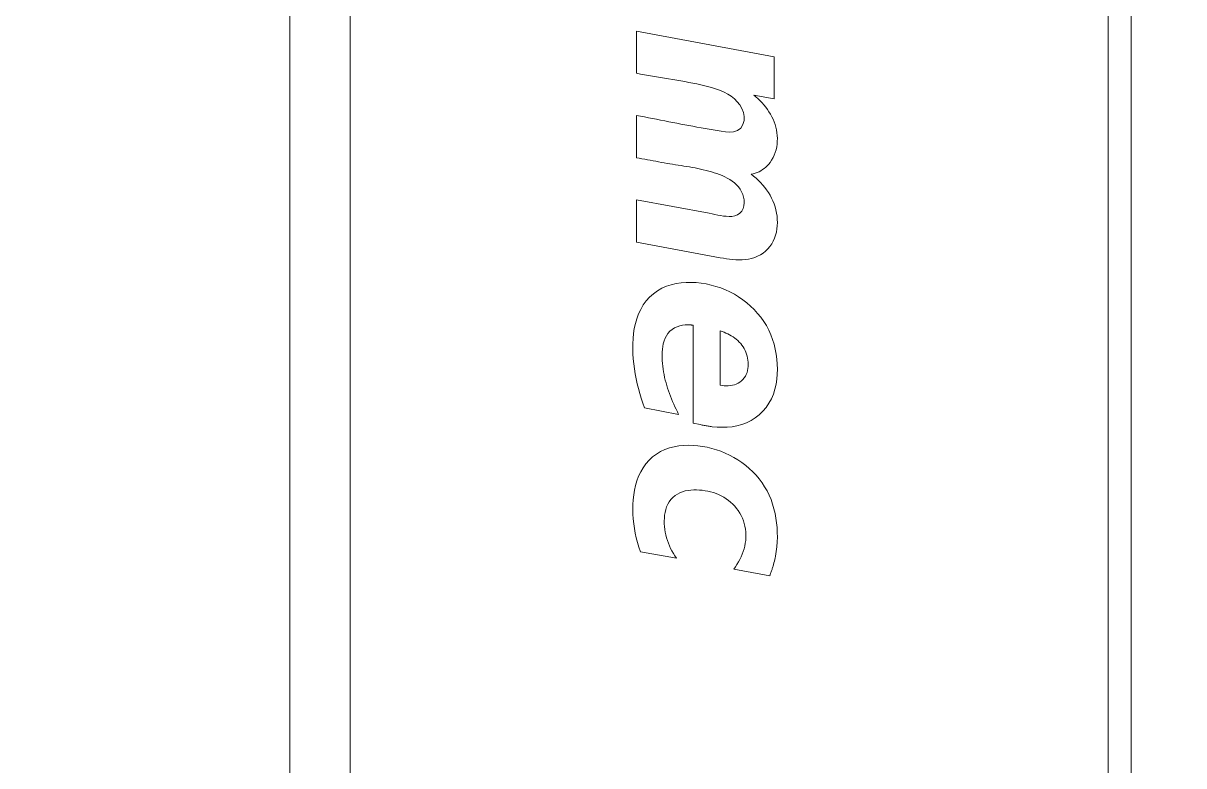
# Model space of a CAD drawing. Header units: millimetres. Extents: x 37984 to 70752, y 14140 to 37584.
# Drawn here: x 45409.53 to 45416.51, y 31075.79 to 31080.26 of the extents above; entities that cross this region are included whole.
import ezdxf

# ---------------------------------------------------------------- set-up
doc = ezdxf.new("R2010")
doc.units = ezdxf.units.MM
doc.set_wipeout_variables(frame=1)
doc.layers.add('000-PI-Oprema', color=30, linetype='Continuous', lineweight=5)

# ---------------------------------------------------------------- blocks, each defined once
blk = doc.blocks.new('TE-18-2 - 48290501')
blk.add_wipeout([(46994.7514, 28609.6596), (47001.6641, 28609.6596), (47001.6641, 28635.0266), (47015.6641, 28635.0266), (47015.6641, 28609.6596), (47022.5767, 28609.6596), (47022.5767, 28595.4553), (47015.6641, 28595.4553), (47015.6641, 28592.1627), (47001.6641, 28592.1627), (47001.6641, 28595.4553), (46994.7514, 28595.4553)]).dxf.layer = '000-PI-Oprema'
at = {"layer": '000-PI-Oprema'}
for p, q in [((46996.6006, 28595.4553), (46996.6006, 28609.6596)), ((46996.7385, 28595.4553), (46996.7385, 28609.6596)), ((47001.3004, 28595.4553), (47001.3004, 28609.6596)), ((47001.6641, 28609.6596), (47001.6641, 28595.4553)), ((46998.7687, 28607.5996), (46998.767, 28607.5948)), ((46998.7704, 28607.6044), (46998.7687, 28607.5996)), ((46998.7722, 28607.6092), (46998.7704, 28607.6044)), ((46998.774, 28607.614), (46998.7722, 28607.6092)), ((46998.7759, 28607.6188), (46998.774, 28607.614)), ((46998.7759, 28607.6189), (46998.7759, 28607.6188)), ((46998.7759, 28607.6189), (46998.9917, 28607.5787)), ((46998.7759, 28607.6189), (46998.7759, 28607.6189)), ((46998.7759, 28607.6189), (46998.7759, 28607.6189)), ((46998.7759, 28607.6189), (46998.7759, 28607.6189)), ((46998.7759, 28607.6189), (46998.7759, 28607.6189)), ((46998.7759, 28607.6189), (46998.7759, 28607.6189)), ((46998.7759, 28607.6189), (46998.7759, 28607.6189)), ((46998.7759, 28607.6189), (46998.7759, 28607.6189)), ((46998.7759, 28607.6188), (46998.7759, 28607.6188)), ((46998.7759, 28607.6188), (46998.7759, 28607.6188)), ((46998.7759, 28607.6188), (46998.7759, 28607.6188)), ((46998.7759, 28607.6188), (46998.7759, 28607.6188)), ((46998.7759, 28607.6188), (46998.7759, 28607.6188)), ((46998.7759, 28607.6188), (46998.7759, 28607.6188)), ((46998.7759, 28607.6188), (46998.7759, 28607.6188)), ((46998.7759, 28607.6188), (46998.7759, 28607.6188)), ((46998.7759, 28607.6188), (46998.7759, 28607.6188)), ((46998.7759, 28607.6188), (46998.7759, 28607.6188)), ((46998.7759, 28607.6188), (46998.7759, 28607.6188)), ((46998.7481, 28607.5314), (46998.7458, 28607.5215)), ((46998.7506, 28607.5411), (46998.7481, 28607.5314)), ((46998.7532, 28607.5509), (46998.7506, 28607.5411)), ((46998.7559, 28607.5606), (46998.7532, 28607.5509)), ((46998.7574, 28607.5655), (46998.7559, 28607.5606)), ((46998.7559, 28607.5606), (46998.7559, 28607.5606)), ((46998.7559, 28607.5606), (46998.7559, 28607.5606)), ((46998.7559, 28607.5606), (46998.7559, 28607.5606)), ((46998.7559, 28607.5606), (46998.7559, 28607.5606)), ((46998.7559, 28607.5606), (46998.7559, 28607.5606)), ((46998.7559, 28607.5606), (46998.7559, 28607.5606)), ((46998.7589, 28607.5704), (46998.7574, 28607.5655)), ((46998.7604, 28607.5753), (46998.7589, 28607.5704)), ((46998.762, 28607.5802), (46998.7604, 28607.5753)), ((46998.7636, 28607.5851), (46998.762, 28607.5802)), ((46998.7653, 28607.5899), (46998.7636, 28607.5851)), ((46998.767, 28607.5948), (46998.7653, 28607.5899)), ((46998.7653, 28607.5899), (46998.7653, 28607.5899)), ((46998.7653, 28607.5899), (46998.7653, 28607.5899)), ((46998.7653, 28607.5899), (46998.7653, 28607.5899)), ((46998.7653, 28607.5899), (46998.7653, 28607.5899)), ((46998.7653, 28607.5899), (46998.7653, 28607.5899)), ((46998.7653, 28607.5899), (46998.7653, 28607.5899)), ((46998.9642, 28607.5352), (46998.956, 28607.52)), ((46998.9729, 28607.55), (46998.9642, 28607.5352)), ((46998.9821, 28607.5645), (46998.9729, 28607.55)), ((46998.9917, 28607.5787), (46998.9821, 28607.5645)), ((46998.9917, 28607.5787), (46998.9917, 28607.5787)), ((46998.9917, 28607.5787), (46998.9917, 28607.5787)), ((46998.9917, 28607.5787), (46998.9917, 28607.5787)), ((46998.9917, 28607.5787), (46998.9917, 28607.5787)), ((46998.9917, 28607.5787), (46998.9917, 28607.5787)), ((46998.9917, 28607.5787), (46998.9917, 28607.5787)), ((46998.9917, 28607.5787), (46998.9917, 28607.5787)), ((46998.7367, 28607.4727), (46998.7331, 28607.4441)), ((46998.7416, 28607.5011), (46998.7367, 28607.4727)), ((46998.7417, 28607.5017), (46998.7416, 28607.5015)), ((46998.7416, 28607.5015), (46998.7416, 28607.5014)), ((46998.7416, 28607.5014), (46998.7416, 28607.5013)), ((46998.7416, 28607.5013), (46998.7416, 28607.5012)), ((46998.7416, 28607.5012), (46998.7416, 28607.5011)), ((46998.7416, 28607.5011), (46998.7416, 28607.5011)), ((46998.7416, 28607.5011), (46998.7416, 28607.5011)), ((46998.7416, 28607.5011), (46998.7416, 28607.5011)), ((46998.7416, 28607.5011), (46998.7416, 28607.5011)), ((46998.7416, 28607.5011), (46998.7416, 28607.5011)), ((46998.7416, 28607.5011), (46998.7416, 28607.5011)), ((46998.7416, 28607.5011), (46998.7416, 28607.5011)), ((46998.7437, 28607.5117), (46998.7417, 28607.5018)), ((46998.7417, 28607.5018), (46998.7417, 28607.5018)), ((46998.7417, 28607.5018), (46998.7417, 28607.5018)), ((46998.7417, 28607.5018), (46998.7417, 28607.5018)), ((46998.7417, 28607.5018), (46998.7417, 28607.5018)), ((46998.7417, 28607.5018), (46998.7417, 28607.5018)), ((46998.7417, 28607.5018), (46998.7417, 28607.5018)), ((46998.7417, 28607.5018), (46998.7417, 28607.5017)), ((46998.7458, 28607.5215), (46998.7437, 28607.5117)), ((46998.9357, 28607.4729), (46998.9305, 28607.4566)), ((46998.9417, 28607.4889), (46998.9357, 28607.4729)), ((46998.9485, 28607.5046), (46998.9417, 28607.4889)), ((46998.956, 28607.52), (46998.9485, 28607.5046)), ((46999.3468, 28607.4989), (46999.3372, 28607.5131)), ((46999.5539, 28607.4742), (46999.3372, 28607.5131)), ((46999.3372, 28607.5131), (46999.3372, 28607.5131)), ((46999.3372, 28607.5131), (46999.3372, 28607.5131)), ((46999.3372, 28607.5131), (46999.3372, 28607.5131)), ((46999.3372, 28607.5131), (46999.3372, 28607.5131)), ((46999.3372, 28607.5131), (46999.3372, 28607.5131)), ((46999.3372, 28607.5131), (46999.3372, 28607.5131)), ((46999.3372, 28607.5131), (46999.3372, 28607.5131)), ((46999.3559, 28607.4843), (46999.3468, 28607.4989)), ((46999.3643, 28607.4693), (46999.3559, 28607.4843)), ((46999.3721, 28607.454), (46999.3643, 28607.4693)), ((46999.5634, 28607.4467), (46999.5539, 28607.4742)), ((46999.5539, 28607.4742), (46999.5539, 28607.4742)), ((46999.5539, 28607.4742), (46999.5539, 28607.4742)), ((46999.5539, 28607.4742), (46999.5539, 28607.4742)), ((46999.5539, 28607.4742), (46999.5539, 28607.4742)), ((46999.5539, 28607.4742), (46999.5539, 28607.4742)), ((46999.5539, 28607.4742), (46999.5539, 28607.4742)), ((46999.5539, 28607.4742), (46999.5539, 28607.4742)), ((46998.7308, 28607.4152), (46998.7298, 28607.3863)), ((46998.7331, 28607.4441), (46998.7308, 28607.4152)), ((46998.9193, 28607.389), (46998.9191, 28607.372)), ((46998.9206, 28607.4061), (46998.9193, 28607.389)), ((46998.9229, 28607.4231), (46998.9206, 28607.4061)), ((46998.9263, 28607.4399), (46998.9229, 28607.4231)), ((46998.9305, 28607.4566), (46998.9263, 28607.4399)), ((46999.3792, 28607.4384), (46999.3721, 28607.454)), ((46999.3856, 28607.4225), (46999.3792, 28607.4384)), ((46999.3913, 28607.4063), (46999.3856, 28607.4225)), ((46999.3963, 28607.3899), (46999.3913, 28607.4063)), ((46999.4006, 28607.3733), (46999.3963, 28607.3899)), ((46999.5719, 28607.4188), (46999.5634, 28607.4467)), ((46999.5792, 28607.3909), (46999.5719, 28607.4188)), ((46999.5854, 28607.3626), (46999.5792, 28607.3909)), ((46998.7298, 28607.3863), (46998.7301, 28607.3574)), ((46998.7301, 28607.3574), (46998.7316, 28607.3285)), ((46998.7316, 28607.3285), (46998.7343, 28607.2999)), ((46998.9191, 28607.372), (46998.92, 28607.3549)), ((46998.92, 28607.3549), (46998.922, 28607.3377)), ((46998.922, 28607.3377), (46998.925, 28607.3208)), ((46998.925, 28607.3208), (46998.929, 28607.304)), ((46999.4041, 28607.3565), (46999.4006, 28607.3733)), ((46999.4069, 28607.3396), (46999.4041, 28607.3565)), ((46999.4089, 28607.3225), (46999.4069, 28607.3396)), ((46999.4101, 28607.3054), (46999.4089, 28607.3225)), ((46999.5906, 28607.3341), (46999.5854, 28607.3626)), ((46999.5945, 28607.3054), (46999.5906, 28607.3341)), ((46998.7343, 28607.2999), (46998.7383, 28607.2714)), ((46998.7383, 28607.2714), (46998.7435, 28607.243)), ((46998.929, 28607.304), (46998.9341, 28607.2876)), ((46998.9341, 28607.2876), (46998.9403, 28607.2717)), ((46998.9403, 28607.2717), (46998.9476, 28607.2562)), ((46998.9476, 28607.2562), (46998.9559, 28607.2412)), ((46999.4058, 28607.237), (46999.4085, 28607.2539)), ((46999.4085, 28607.2539), (46999.41, 28607.271)), ((46999.41, 28607.271), (46999.4105, 28607.2882)), ((46999.4105, 28607.2882), (46999.4101, 28607.3054)), ((46999.5974, 28607.2766), (46999.5945, 28607.3054)), ((46999.5991, 28607.2476), (46999.5974, 28607.2766)), ((46998.7435, 28607.243), (46998.7502, 28607.2149)), ((46998.7502, 28607.2149), (46998.7583, 28607.1872)), ((46998.7583, 28607.1872), (46998.7679, 28607.16)), ((46998.9559, 28607.2412), (46998.9653, 28607.2267)), ((46998.9653, 28607.2267), (46998.9755, 28607.213)), ((46998.9755, 28607.213), (46998.9866, 28607.1999)), ((46998.9866, 28607.1999), (46998.9985, 28607.1876)), ((46998.9985, 28607.1876), (46999.0111, 28607.176)), ((46999.3808, 28607.1733), (46999.3894, 28607.1882)), ((46999.3894, 28607.1882), (46999.3964, 28607.2039)), ((46999.3964, 28607.2039), (46999.4018, 28607.2202)), ((46999.4018, 28607.2202), (46999.4058, 28607.237)), ((46999.5974, 28607.161), (46999.5991, 28607.1898)), ((46999.5997, 28607.2187), (46999.5991, 28607.2476)), ((46999.5991, 28607.1898), (46999.5997, 28607.2187)), ((46998.7679, 28607.16), (46998.7791, 28607.1335)), ((46998.7791, 28607.1335), (46998.7919, 28607.1079)), ((46999.0111, 28607.176), (46999.0244, 28607.1652)), ((46999.0244, 28607.1652), (46999.0384, 28607.1552)), ((46999.0384, 28607.1552), (46999.0528, 28607.1461)), ((46999.0528, 28607.1461), (46999.0678, 28607.1379)), ((46999.0678, 28607.1379), (46999.0832, 28607.1305)), ((46999.0832, 28607.1305), (46999.0991, 28607.124)), ((46999.0991, 28607.124), (46999.1152, 28607.1184)), ((46999.1152, 28607.1184), (46999.1316, 28607.1136)), ((46999.1316, 28607.1136), (46999.1482, 28607.1098)), ((46999.1482, 28607.1098), (46999.165, 28607.1067)), ((46999.284, 28607.108), (46999.3005, 28607.1126)), ((46999.3005, 28607.1126), (46999.3164, 28607.1188)), ((46999.3164, 28607.1188), (46999.3316, 28607.1266)), ((46999.3316, 28607.1266), (46999.3458, 28607.136)), ((46999.3458, 28607.136), (46999.3589, 28607.147)), ((46999.3589, 28607.147), (46999.3706, 28607.1595)), ((46999.3706, 28607.1595), (46999.3808, 28607.1733)), ((46999.5895, 28607.1034), (46999.5942, 28607.1321)), ((46999.5942, 28607.1321), (46999.5974, 28607.161)), ((46998.7919, 28607.1079), (46998.8063, 28607.083)), ((46998.8063, 28607.083), (46998.8222, 28607.059)), ((46998.8222, 28607.059), (46998.8395, 28607.0359)), ((46999.165, 28607.1067), (46999.1819, 28607.1044)), ((46999.1819, 28607.1044), (46999.199, 28607.1028)), ((46999.199, 28607.1028), (46999.2161, 28607.1021)), ((46999.2161, 28607.1021), (46999.2331, 28607.1021)), ((46999.2331, 28607.1021), (46999.2502, 28607.1029)), ((46999.2502, 28607.1029), (46999.2672, 28607.1048)), ((46999.2672, 28607.1048), (46999.284, 28607.108)), ((46999.5648, 28607.0202), (46999.5749, 28607.0473)), ((46999.5749, 28607.0473), (46999.5831, 28607.0751)), ((46999.5831, 28607.0751), (46999.5895, 28607.1034)), ((46998.8395, 28607.0359), (46998.8581, 28607.0138)), ((46998.8581, 28607.0138), (46998.8778, 28606.9929)), ((46998.8778, 28606.9929), (46998.8986, 28606.9732)), ((46998.8986, 28606.9732), (46998.9205, 28606.9546)), ((46999.5379, 28606.9686), (46999.5525, 28606.9938)), ((46999.5525, 28606.9938), (46999.5648, 28607.0202)), ((46998.9205, 28606.9546), (46998.9434, 28606.9372)), ((46998.9434, 28606.9372), (46998.9673, 28606.9209)), ((46998.9673, 28606.9209), (46998.9919, 28606.906)), ((46998.9919, 28606.906), (46999.0172, 28606.8924)), ((46999.4578, 28606.8861), (46999.4808, 28606.9035)), ((46999.4808, 28606.9035), (46999.5021, 28606.9232)), ((46999.5021, 28606.9232), (46999.5211, 28606.945)), ((46999.5211, 28606.945), (46999.5379, 28606.9686)), ((46999.0172, 28606.8924), (46999.0431, 28606.8802)), ((46999.0431, 28606.8802), (46999.0696, 28606.8693)), ((46999.0696, 28606.8693), (46999.0967, 28606.8598)), ((46999.0967, 28606.8598), (46999.1243, 28606.8517)), ((46999.1243, 28606.8517), (46999.1522, 28606.8451)), ((46999.1522, 28606.8451), (46999.1804, 28606.8399)), ((46999.1804, 28606.8399), (46999.2088, 28606.8362)), ((46999.2088, 28606.8362), (46999.2374, 28606.8341)), ((46999.2374, 28606.8341), (46999.2661, 28606.8334)), ((46999.2661, 28606.8334), (46999.2949, 28606.8345)), ((46999.2949, 28606.8345), (46999.3235, 28606.8374)), ((46999.3235, 28606.8374), (46999.3518, 28606.8423)), ((46999.3518, 28606.8423), (46999.3797, 28606.8494)), ((46999.3797, 28606.8494), (46999.4069, 28606.8591)), ((46999.4069, 28606.8591), (46999.4331, 28606.8713)), ((46999.4331, 28606.8713), (46999.4578, 28606.8861)), ((46998.9154, 28606.6979), (46998.8882, 28606.6846)), ((46998.9438, 28606.7085), (46998.9154, 28606.6979)), ((46998.973, 28606.7163), (46998.9438, 28606.7085)), ((46999.0026, 28606.7215), (46998.973, 28606.7163)), ((46999.0326, 28606.7242), (46999.0026, 28606.7215)), ((46999.0628, 28606.7249), (46999.0326, 28606.7242)), ((46999.093, 28606.7238), (46999.0628, 28606.7249)), ((46999.123, 28606.7215), (46999.093, 28606.7238)), ((46999.1231, 28606.7215), (46999.123, 28606.7215)), ((46999.123, 28606.7215), (46999.123, 28606.7215)), ((46999.123, 28606.7215), (46999.123, 28606.7215)), ((46999.123, 28606.7215), (46999.123, 28606.7215)), ((46999.123, 28606.7215), (46999.123, 28606.7215)), ((46999.123, 28606.7215), (46999.123, 28606.7215)), ((46999.123, 28606.7215), (46999.123, 28606.7215)), ((46999.123, 28606.7215), (46999.123, 28606.7215)), ((46999.123, 28606.7215), (46999.123, 28606.7215)), ((46999.123, 28606.7215), (46999.123, 28606.7215)), ((46999.123, 28606.7215), (46999.123, 28606.7215)), ((46999.1291, 28606.7207), (46999.1231, 28606.7215)), ((46999.1231, 28606.7215), (46999.1231, 28606.7215)), ((46999.1231, 28606.7215), (46999.1231, 28606.7215)), ((46999.1231, 28606.7215), (46999.1231, 28606.7215)), ((46999.1231, 28606.7215), (46999.1231, 28606.7215)), ((46999.1231, 28606.7215), (46999.1231, 28606.7215)), ((46999.1231, 28606.7215), (46999.1231, 28606.7215)), ((46999.1231, 28606.7215), (46999.1231, 28606.7215)), ((46999.1231, 28606.7215), (46999.1231, 28606.7215)), ((46999.135, 28606.7199), (46999.1291, 28606.7207)), ((46999.141, 28606.719), (46999.135, 28606.7199)), ((46999.147, 28606.7181), (46999.141, 28606.719)), ((46999.1529, 28606.7171), (46999.147, 28606.7181)), ((46999.1589, 28606.7161), (46999.1529, 28606.7171)), ((46999.1649, 28606.715), (46999.1589, 28606.7161)), ((46999.1589, 28606.7161), (46999.1589, 28606.7161)), ((46999.1589, 28606.7161), (46999.1589, 28606.7161)), ((46999.1589, 28606.7161), (46999.1589, 28606.7161)), ((46999.1589, 28606.7161), (46999.1589, 28606.7161)), ((46999.1589, 28606.7161), (46999.1589, 28606.7161)), ((46999.1589, 28606.7161), (46999.1589, 28606.7161)), ((46999.1709, 28606.7139), (46999.1649, 28606.715)), ((46999.1769, 28606.7128), (46999.1709, 28606.7139)), ((46999.1829, 28606.7116), (46999.1769, 28606.7128)), ((46999.1888, 28606.7104), (46999.1829, 28606.7116)), ((46999.1948, 28606.7091), (46999.1888, 28606.7104)), ((46999.1948, 28606.7091), (46999.1948, 28606.7091)), ((46999.1948, 28606.7091), (46999.1948, 28606.7091)), ((46999.1948, 28606.7091), (46999.1948, 28606.7091)), ((46999.1948, 28606.7091), (46999.1948, 28606.7091)), ((46999.1948, 28606.7091), (46999.1948, 28606.7091)), ((46999.1948, 28606.7091), (46999.1948, 28606.7091)), ((46999.1949, 28606.7091), (46999.1948, 28606.7091)), ((46999.1949, 28606.709), (46999.1949, 28606.7091)), ((46999.1949, 28606.7091), (46999.1949, 28606.7091)), ((46999.195, 28606.709), (46999.1949, 28606.709)), ((46999.1951, 28606.709), (46999.195, 28606.709)), ((46999.195, 28606.709), (46999.195, 28606.709)), ((46999.2372, 28606.7006), (46999.1951, 28606.709)), ((46999.1951, 28606.709), (46999.1951, 28606.709)), ((46999.1951, 28606.709), (46999.1951, 28606.709)), ((46999.1951, 28606.709), (46999.1951, 28606.709)), ((46999.1951, 28606.709), (46999.1951, 28606.709)), ((46999.1951, 28606.709), (46999.1951, 28606.709)), ((46999.1951, 28606.709), (46999.1951, 28606.709)), ((46999.1951, 28606.709), (46999.1951, 28606.709)), ((46999.2372, 28606.11), (46999.2372, 28606.7006)), ((46999.2372, 28606.7006), (46999.2372, 28606.7006)), ((46999.2372, 28606.7006), (46999.2372, 28606.7006)), ((46999.2372, 28606.7006), (46999.2372, 28606.7006)), ((46999.2372, 28606.7006), (46999.2372, 28606.7006)), ((46999.2372, 28606.7006), (46999.2372, 28606.7006)), ((46999.2372, 28606.7006), (46999.2372, 28606.7006)), ((46999.2372, 28606.7006), (46999.2372, 28606.7006)), ((46998.817, 28606.6286), (46998.7976, 28606.6054)), ((46998.8388, 28606.6498), (46998.817, 28606.6286)), ((46998.8627, 28606.6686), (46998.8388, 28606.6498)), ((46998.8882, 28606.6846), (46998.8627, 28606.6686)), ((46999.3315, 28606.6319), (46999.3239, 28606.6471)), ((46999.3239, 28606.6471), (46999.5295, 28606.6084)), ((46999.3239, 28606.6471), (46999.3239, 28606.6471)), ((46999.3239, 28606.6471), (46999.3239, 28606.6471)), ((46999.3239, 28606.6471), (46999.3239, 28606.6471)), ((46999.3239, 28606.6471), (46999.3239, 28606.6471)), ((46999.3239, 28606.6471), (46999.3239, 28606.6471)), ((46999.3239, 28606.6471), (46999.3239, 28606.6471)), ((46999.3239, 28606.6471), (46999.3239, 28606.6471)), ((46999.339, 28606.6166), (46999.3315, 28606.6319)), ((46998.766, 28606.5533), (46998.7541, 28606.5253)), ((46998.7806, 28606.5801), (46998.766, 28606.5533)), ((46998.7976, 28606.6054), (46998.7806, 28606.5801)), ((46999.3462, 28606.6012), (46999.339, 28606.6166)), ((46999.3533, 28606.5857), (46999.3462, 28606.6012)), ((46999.3601, 28606.57), (46999.3533, 28606.5857)), ((46999.3666, 28606.5543), (46999.3601, 28606.57)), ((46999.3729, 28606.5385), (46999.3666, 28606.5543)), ((46999.5394, 28606.5795), (46999.5295, 28606.6084)), ((46999.5295, 28606.6084), (46999.5295, 28606.6084)), ((46999.5295, 28606.6084), (46999.5295, 28606.6084)), ((46999.5295, 28606.6084), (46999.5295, 28606.6084)), ((46999.5295, 28606.6084), (46999.5295, 28606.6084)), ((46999.5295, 28606.6084), (46999.5295, 28606.6084)), ((46999.5295, 28606.6084), (46999.5295, 28606.6084)), ((46999.5295, 28606.6084), (46999.5295, 28606.6084)), ((46999.5489, 28606.5507), (46999.5394, 28606.5795)), ((46999.5577, 28606.5217), (46999.5489, 28606.5507)), ((46998.7448, 28606.4962), (46998.738, 28606.4664)), ((46998.7541, 28606.5253), (46998.7448, 28606.4962)), ((46999.3789, 28606.5226), (46999.3729, 28606.5385)), ((46999.3847, 28606.5065), (46999.3789, 28606.5226)), ((46999.3901, 28606.4904), (46999.3847, 28606.5065)), ((46999.3951, 28606.4742), (46999.3901, 28606.4904)), ((46999.5658, 28606.4924), (46999.5577, 28606.5217)), ((46999.5731, 28606.4629), (46999.5658, 28606.4924)), ((46998.7334, 28606.4361), (46998.7308, 28606.4059)), ((46998.738, 28606.4664), (46998.7334, 28606.4361)), ((46998.9167, 28606.4065), (46998.9223, 28606.4175)), ((46998.9223, 28606.4175), (46998.9291, 28606.4278)), ((46998.9291, 28606.4278), (46998.9369, 28606.4373)), ((46998.9369, 28606.4373), (46998.9457, 28606.4459)), ((46998.9457, 28606.4459), (46998.9555, 28606.4534)), ((46998.9555, 28606.4534), (46998.966, 28606.4598)), ((46998.966, 28606.4598), (46998.9771, 28606.465)), ((46998.9771, 28606.465), (46998.9888, 28606.469)), ((46998.9888, 28606.469), (46999.0007, 28606.472)), ((46999.0007, 28606.472), (46999.0128, 28606.474)), ((46999.0128, 28606.474), (46999.025, 28606.4751)), ((46999.025, 28606.4751), (46999.0372, 28606.4753)), ((46999.0372, 28606.4753), (46999.0495, 28606.4747)), ((46999.0495, 28606.4747), (46999.0616, 28606.4733)), ((46999.0616, 28606.4733), (46999.0738, 28606.4709)), ((46999.0738, 28606.4709), (46999.0738, 28606.4709)), ((46999.0738, 28606.4709), (46999.0738, 28606.4709)), ((46999.0738, 28606.4709), (46999.0738, 28606.4709)), ((46999.0738, 28606.4709), (46999.0738, 28606.4709)), ((46999.0738, 28606.4709), (46999.0738, 28606.4709)), ((46999.0738, 28606.4709), (46999.0738, 28606.4709)), ((46999.0738, 28606.4709), (46999.0738, 28606.4709)), ((46999.0738, 28606.4709), (46999.0738, 28606.1445)), ((46999.3998, 28606.4578), (46999.3951, 28606.4742)), ((46999.4042, 28606.4414), (46999.3998, 28606.4578)), ((46999.4082, 28606.4249), (46999.4042, 28606.4414)), ((46999.4118, 28606.4082), (46999.4082, 28606.4249)), ((46999.5796, 28606.4332), (46999.5731, 28606.4629)), ((46999.5852, 28606.4033), (46999.5796, 28606.4332)), ((46998.7308, 28606.4059), (46998.7299, 28606.3755)), ((46998.7299, 28606.3755), (46998.7305, 28606.345)), ((46998.7305, 28606.345), (46998.7328, 28606.3146)), ((46998.9058, 28606.3461), (46998.9061, 28606.3584)), ((46998.9063, 28606.3337), (46998.9058, 28606.3461)), ((46998.9061, 28606.3584), (46998.9072, 28606.3708)), ((46998.9072, 28606.3708), (46998.9092, 28606.383)), ((46998.9092, 28606.383), (46998.9124, 28606.395)), ((46998.9124, 28606.395), (46998.9167, 28606.4065)), ((46999.415, 28606.3914), (46999.4118, 28606.4082)), ((46999.4177, 28606.3746), (46999.415, 28606.3914)), ((46999.42, 28606.3577), (46999.4177, 28606.3746)), ((46999.4218, 28606.3407), (46999.42, 28606.3577)), ((46999.59, 28606.3733), (46999.5852, 28606.4033)), ((46999.5939, 28606.3432), (46999.59, 28606.3733)), ((46999.5968, 28606.313), (46999.5939, 28606.3432)), ((46998.7328, 28606.3146), (46998.7368, 28606.2844)), ((46998.7368, 28606.2844), (46998.7424, 28606.2546)), ((46998.9075, 28606.3214), (46998.9063, 28606.3337)), ((46998.9094, 28606.3092), (46998.9075, 28606.3214)), ((46998.9121, 28606.2971), (46998.9094, 28606.3092)), ((46998.9155, 28606.2854), (46998.9121, 28606.2971)), ((46998.9196, 28606.2738), (46998.9155, 28606.2854)), ((46998.9245, 28606.2624), (46998.9196, 28606.2738)), ((46999.423, 28606.3237), (46999.4218, 28606.3407)), ((46999.4219, 28606.2556), (46999.4232, 28606.2727)), ((46999.4237, 28606.3067), (46999.423, 28606.3237)), ((46999.4232, 28606.2727), (46999.4238, 28606.2897)), ((46999.4238, 28606.2897), (46999.4237, 28606.3067)), ((46999.5987, 28606.2827), (46999.5968, 28606.313)), ((46999.5996, 28606.2525), (46999.5987, 28606.2827)), ((46998.7424, 28606.2546), (46998.7497, 28606.2252)), ((46998.7497, 28606.2252), (46998.7587, 28606.1963)), ((46998.93, 28606.2514), (46998.9245, 28606.2624)), ((46998.9363, 28606.2408), (46998.93, 28606.2514)), ((46998.9432, 28606.2307), (46998.9363, 28606.2408)), ((46998.9507, 28606.2212), (46998.9432, 28606.2307)), ((46998.9589, 28606.2121), (46998.9507, 28606.2212)), ((46998.9677, 28606.2035), (46998.9589, 28606.2121)), ((46998.9769, 28606.1954), (46998.9677, 28606.2035)), ((46999.4055, 28606.1894), (46999.4117, 28606.2054)), ((46999.4117, 28606.2054), (46999.4163, 28606.2218)), ((46999.4163, 28606.2218), (46999.4197, 28606.2386)), ((46999.4197, 28606.2386), (46999.4219, 28606.2556)), ((46999.598, 28606.1915), (46999.5995, 28606.222)), ((46999.5995, 28606.222), (46999.5996, 28606.2525)), ((46998.7587, 28606.1963), (46998.7694, 28606.1678)), ((46998.7694, 28606.1678), (46998.7819, 28606.1401)), ((46998.7819, 28606.1401), (46998.7961, 28606.1133)), ((46998.9865, 28606.1879), (46998.9769, 28606.1954)), ((46998.9965, 28606.1809), (46998.9865, 28606.1879)), ((46999.0069, 28606.1744), (46998.9965, 28606.1809)), ((46999.0175, 28606.1684), (46999.0069, 28606.1744)), ((46999.0284, 28606.1628), (46999.0175, 28606.1684)), ((46999.0395, 28606.1576), (46999.0284, 28606.1628)), ((46999.0508, 28606.1529), (46999.0395, 28606.1576)), ((46999.0622, 28606.1485), (46999.0508, 28606.1529)), ((46999.0738, 28606.1445), (46999.0622, 28606.1485)), ((46999.0738, 28606.1445), (46999.0738, 28606.1445)), ((46999.0738, 28606.1445), (46999.0738, 28606.1445)), ((46999.0738, 28606.1445), (46999.0738, 28606.1445)), ((46999.0738, 28606.1445), (46999.0738, 28606.1445)), ((46999.0738, 28606.1445), (46999.0738, 28606.1445)), ((46999.0738, 28606.1445), (46999.0738, 28606.1445)), ((46999.0738, 28606.1445), (46999.0738, 28606.1445)), ((46999.3492, 28606.1273), (46999.3635, 28606.1364)), ((46999.3635, 28606.1364), (46999.3766, 28606.1473)), ((46999.3766, 28606.1473), (46999.3881, 28606.16)), ((46999.3881, 28606.16), (46999.3977, 28606.1741)), ((46999.3977, 28606.1741), (46999.4055, 28606.1894)), ((46999.5907, 28606.1308), (46999.5952, 28606.1611)), ((46999.5952, 28606.1611), (46999.598, 28606.1915)), ((46998.7961, 28606.1133), (46998.8119, 28606.0875)), ((46998.8119, 28606.0875), (46998.8294, 28606.0629)), ((46998.8294, 28606.0629), (46998.8485, 28606.0393)), ((46999.2372, 28606.11), (46999.2383, 28606.11)), ((46999.2372, 28606.11), (46999.2372, 28606.11)), ((46999.2372, 28606.11), (46999.2372, 28606.11)), ((46999.2372, 28606.11), (46999.2372, 28606.11)), ((46999.2372, 28606.11), (46999.2372, 28606.11)), ((46999.2372, 28606.11), (46999.2372, 28606.11)), ((46999.2372, 28606.11), (46999.2372, 28606.11)), ((46999.2372, 28606.11), (46999.2372, 28606.11)), ((46999.2383, 28606.11), (46999.2394, 28606.11)), ((46999.2394, 28606.11), (46999.2405, 28606.1099)), ((46999.2405, 28606.1099), (46999.2416, 28606.1099)), ((46999.2416, 28606.1099), (46999.2427, 28606.1098)), ((46999.2427, 28606.1098), (46999.2438, 28606.1097)), ((46999.2438, 28606.1097), (46999.2449, 28606.1097)), ((46999.2438, 28606.1097), (46999.2438, 28606.1097)), ((46999.2438, 28606.1097), (46999.2438, 28606.1097)), ((46999.2438, 28606.1097), (46999.2438, 28606.1097)), ((46999.2438, 28606.1097), (46999.2438, 28606.1097)), ((46999.2438, 28606.1097), (46999.2438, 28606.1097)), ((46999.2438, 28606.1097), (46999.2438, 28606.1097)), ((46999.2449, 28606.1097), (46999.2459, 28606.1096)), ((46999.2459, 28606.1096), (46999.247, 28606.1095)), ((46999.247, 28606.1095), (46999.2481, 28606.1094)), ((46999.2481, 28606.1094), (46999.2492, 28606.1093)), ((46999.2492, 28606.1093), (46999.2503, 28606.1091)), ((46999.2503, 28606.1091), (46999.2503, 28606.1091)), ((46999.2503, 28606.1091), (46999.2503, 28606.1091)), ((46999.2503, 28606.1091), (46999.2503, 28606.1091)), ((46999.2503, 28606.1091), (46999.2503, 28606.1091)), ((46999.2503, 28606.1091), (46999.2503, 28606.1091)), ((46999.2503, 28606.1091), (46999.2503, 28606.1091)), ((46999.2503, 28606.1091), (46999.2503, 28606.1091)), ((46999.2503, 28606.1091), (46999.2672, 28606.1085)), ((46999.2672, 28606.1085), (46999.2842, 28606.1092)), ((46999.2842, 28606.1092), (46999.301, 28606.1112)), ((46999.301, 28606.1112), (46999.3175, 28606.1148)), ((46999.3175, 28606.1148), (46999.3337, 28606.1201)), ((46999.3337, 28606.1201), (46999.3492, 28606.1273)), ((46999.5656, 28606.043), (46999.5762, 28606.0718)), ((46999.5762, 28606.0718), (46999.5845, 28606.1011)), ((46999.5845, 28606.1011), (46999.5907, 28606.1308)), ((46998.8485, 28606.0393), (46998.8691, 28606.0169)), ((46998.8691, 28606.0169), (46998.8909, 28605.9958)), ((46998.8909, 28605.9958), (46998.9139, 28605.9759)), ((46999.5371, 28605.989), (46999.5525, 28606.0153)), ((46999.5525, 28606.0153), (46999.5656, 28606.043)), ((46998.9139, 28605.9759), (46998.9379, 28605.9574)), ((46998.9379, 28605.9574), (46998.9628, 28605.9403)), ((46998.9628, 28605.9403), (46998.9887, 28605.9246)), ((46998.9887, 28605.9246), (46999.0154, 28605.9103)), ((46999.4761, 28605.9212), (46999.4987, 28605.9416)), ((46999.4987, 28605.9416), (46999.5191, 28605.9643)), ((46999.5191, 28605.9643), (46999.5371, 28605.989)), ((46999.0154, 28605.9103), (46999.0429, 28605.8976)), ((46999.0429, 28605.8976), (46999.0709, 28605.8864)), ((46999.0709, 28605.8864), (46999.0995, 28605.8768)), ((46999.0995, 28605.8768), (46999.1286, 28605.8688)), ((46999.1286, 28605.8688), (46999.1581, 28605.8624)), ((46999.1581, 28605.8624), (46999.188, 28605.8576)), ((46999.188, 28605.8576), (46999.2181, 28605.8544)), ((46999.2181, 28605.8544), (46999.2482, 28605.853)), ((46999.2482, 28605.853), (46999.2783, 28605.8535)), ((46999.2783, 28605.8535), (46999.3086, 28605.8558)), ((46999.3086, 28605.8558), (46999.3386, 28605.8603)), ((46999.3386, 28605.8603), (46999.3682, 28605.8672)), ((46999.3682, 28605.8672), (46999.397, 28605.8765)), ((46999.397, 28605.8765), (46999.4249, 28605.8886)), ((46999.4249, 28605.8886), (46999.4514, 28605.9035)), ((46999.4514, 28605.9035), (46999.4761, 28605.9212)), ((46998.8847, 28605.7085), (46998.9033, 28605.7126)), ((46998.9033, 28605.7126), (46998.9223, 28605.7153)), ((46998.9223, 28605.7153), (46998.9412, 28605.7167)), ((46998.9412, 28605.7167), (46998.9602, 28605.7171)), ((46998.9602, 28605.7171), (46998.9792, 28605.7166)), ((46998.9792, 28605.7166), (46998.9982, 28605.7152)), ((46998.9982, 28605.7152), (46999.0172, 28605.7132)), ((46999.0172, 28605.7132), (46999.0361, 28605.7106)), ((46998.7744, 28605.637), (46998.7867, 28605.6517)), ((46998.7867, 28605.6517), (46998.8004, 28605.665)), ((46998.8004, 28605.665), (46998.8155, 28605.6768)), ((46998.8155, 28605.6768), (46998.8317, 28605.6872)), ((46998.8317, 28605.6872), (46998.8487, 28605.6959)), ((46998.8487, 28605.6959), (46998.8664, 28605.703)), ((46998.8664, 28605.703), (46998.8847, 28605.7085)), ((46999.0361, 28605.7106), (46999.055, 28605.7076)), ((46999.055, 28605.7076), (46999.0738, 28605.7044)), ((46999.0738, 28605.7044), (46999.5781, 28605.6108)), ((46999.0738, 28605.7044), (46999.0738, 28605.7044)), ((46999.0738, 28605.7044), (46999.0738, 28605.7044)), ((46999.0738, 28605.7044), (46999.0738, 28605.7044)), ((46999.0738, 28605.7044), (46999.0738, 28605.7044)), ((46999.0738, 28605.7044), (46999.0738, 28605.7044)), ((46999.0738, 28605.7044), (46999.0738, 28605.7044)), ((46999.0738, 28605.7044), (46999.0738, 28605.7044)), ((46998.7404, 28605.5686), (46998.7466, 28605.5869)), ((46998.7466, 28605.5869), (46998.7542, 28605.6045)), ((46998.7542, 28605.6045), (46998.7635, 28605.6212)), ((46998.7635, 28605.6212), (46998.7744, 28605.637)), ((46999.5781, 28605.6108), (46999.5781, 28605.3562)), ((46999.5781, 28605.6108), (46999.5781, 28605.6108)), ((46999.5781, 28605.6108), (46999.5781, 28605.6108)), ((46999.5781, 28605.6108), (46999.5781, 28605.6108)), ((46999.5781, 28605.6108), (46999.5781, 28605.6108)), ((46999.5781, 28605.6108), (46999.5781, 28605.6108)), ((46999.5781, 28605.6108), (46999.5781, 28605.6108)), ((46999.5781, 28605.6108), (46999.5781, 28605.6108)), ((46998.7298, 28605.4929), (46998.7305, 28605.512)), ((46998.7305, 28605.512), (46998.7325, 28605.531)), ((46998.7325, 28605.531), (46998.7357, 28605.5499)), ((46998.7357, 28605.5499), (46998.7404, 28605.5686)), ((46998.7303, 28605.4737), (46998.7298, 28605.4929)), ((46998.7319, 28605.4546), (46998.7303, 28605.4737)), ((46998.7347, 28605.4356), (46998.7319, 28605.4546)), ((46998.7386, 28605.4169), (46998.7347, 28605.4356)), ((46998.9558, 28605.4364), (46998.9441, 28605.4235)), ((46998.9701, 28605.4459), (46998.9558, 28605.4364)), ((46998.9862, 28605.4523), (46998.9701, 28605.4459)), ((46999.0031, 28605.4556), (46998.9862, 28605.4523)), ((46999.0203, 28605.4564), (46999.0031, 28605.4556)), ((46999.0375, 28605.4553), (46999.0203, 28605.4564)), ((46999.0546, 28605.4534), (46999.0375, 28605.4553)), ((46999.0716, 28605.4507), (46999.0546, 28605.4534)), ((46999.0886, 28605.4476), (46999.0716, 28605.4507)), ((46999.1055, 28605.4442), (46999.0886, 28605.4476)), ((46999.1224, 28605.4407), (46999.1055, 28605.4442)), ((46999.1393, 28605.4372), (46999.1224, 28605.4407)), ((46999.5781, 28605.3562), (46999.1393, 28605.4372)), ((46999.1393, 28605.4372), (46999.1393, 28605.4372)), ((46998.7436, 28605.3986), (46998.7386, 28605.4169)), ((46998.7497, 28605.3806), (46998.7436, 28605.3986)), ((46998.7568, 28605.3629), (46998.7497, 28605.3806)), ((46998.9312, 28605.3914), (46998.9296, 28605.3741)), ((46998.9296, 28605.3741), (46998.9304, 28605.3567)), ((46998.9359, 28605.4082), (46998.9312, 28605.3914)), ((46998.9441, 28605.4235), (46998.9359, 28605.4082)), ((46998.765, 28605.3456), (46998.7568, 28605.3629)), ((46998.774, 28605.3287), (46998.765, 28605.3456)), ((46998.7839, 28605.3125), (46998.774, 28605.3287)), ((46998.7945, 28605.2968), (46998.7839, 28605.3125)), ((46998.8059, 28605.2815), (46998.7945, 28605.2968)), ((46998.9304, 28605.3567), (46998.9334, 28605.3396)), ((46998.9334, 28605.3396), (46998.9383, 28605.323)), ((46998.9383, 28605.323), (46998.9452, 28605.307)), ((46998.9452, 28605.307), (46998.9539, 28605.2921)), ((46999.5781, 28605.3562), (46999.5781, 28605.3562)), ((46999.5781, 28605.3562), (46999.5781, 28605.3562)), ((46999.5781, 28605.3562), (46999.5781, 28605.3562)), ((46999.5781, 28605.3562), (46999.5781, 28605.3562)), ((46999.5781, 28605.3562), (46999.5781, 28605.3562)), ((46999.5781, 28605.3562), (46999.5781, 28605.3562)), ((46999.5781, 28605.3562), (46999.5781, 28605.3562)), ((46998.8181, 28605.2669), (46998.8059, 28605.2815)), ((46998.8309, 28605.2527), (46998.8181, 28605.2669)), ((46998.8443, 28605.2392), (46998.8309, 28605.2527)), ((46998.8582, 28605.2261), (46998.8443, 28605.2392)), ((46998.8727, 28605.2137), (46998.8582, 28605.2261)), ((46998.9539, 28605.2921), (46998.9642, 28605.2783)), ((46998.9642, 28605.2783), (46998.9759, 28605.2655)), ((46998.9759, 28605.2655), (46998.9886, 28605.2538)), ((46998.9886, 28605.2538), (46999.0021, 28605.2433)), ((46999.0021, 28605.2433), (46999.0163, 28605.2337)), ((46999.0163, 28605.2337), (46999.0311, 28605.225)), ((46999.0311, 28605.225), (46999.0464, 28605.2171)), ((46998.7992, 28605.1591), (46998.7902, 28605.1504)), ((46998.8086, 28605.1672), (46998.7992, 28605.1591)), ((46998.8187, 28605.1745), (46998.8086, 28605.1672)), ((46998.8292, 28605.181), (46998.8187, 28605.1745)), ((46998.8402, 28605.1868), (46998.8292, 28605.181)), ((46998.8516, 28605.1918), (46998.8402, 28605.1868)), ((46998.8633, 28605.196), (46998.8516, 28605.1918)), ((46998.8753, 28605.1993), (46998.8633, 28605.196)), ((46998.8875, 28605.2018), (46998.8727, 28605.2137)), ((46998.8875, 28605.2018), (46998.8753, 28605.1993)), ((46998.8875, 28605.2018), (46998.8875, 28605.2018)), ((46998.8875, 28605.2018), (46998.8875, 28605.2018)), ((46998.8875, 28605.2018), (46998.8875, 28605.2018)), ((46998.8875, 28605.2018), (46998.8875, 28605.2018)), ((46998.8875, 28605.2018), (46998.8875, 28605.2018)), ((46998.8875, 28605.2018), (46998.8875, 28605.2018)), ((46998.8875, 28605.2018), (46998.8875, 28605.2018)), ((46999.0464, 28605.2171), (46999.0621, 28605.2101)), ((46999.0621, 28605.2101), (46999.0779, 28605.2037)), ((46999.0779, 28605.2037), (46999.0939, 28605.1979)), ((46999.0939, 28605.1979), (46999.11, 28605.1926)), ((46999.11, 28605.1926), (46999.1262, 28605.1876)), ((46999.1262, 28605.1876), (46999.1425, 28605.183)), ((46999.1425, 28605.183), (46999.1589, 28605.1787)), ((46999.1589, 28605.1787), (46999.1755, 28605.1747)), ((46999.1755, 28605.1747), (46999.1921, 28605.171)), ((46999.1921, 28605.171), (46999.2087, 28605.1676)), ((46999.2087, 28605.1676), (46999.2255, 28605.1643)), ((46999.2255, 28605.1643), (46999.2422, 28605.1613)), ((46999.2422, 28605.1613), (46999.2591, 28605.1583)), ((46999.2591, 28605.1583), (46999.2759, 28605.1555)), ((46999.2759, 28605.1555), (46999.2928, 28605.1528)), ((46998.7424, 28605.0707), (46998.7484, 28605.0868)), ((46998.7484, 28605.0868), (46998.7557, 28605.1022)), ((46998.7557, 28605.1022), (46998.7642, 28605.1172)), ((46998.7642, 28605.1172), (46998.7739, 28605.1314)), ((46998.7818, 28605.1412), (46998.7739, 28605.1314)), ((46998.7739, 28605.1314), (46998.7739, 28605.1314)), ((46998.7739, 28605.1314), (46998.7739, 28605.1314)), ((46998.7739, 28605.1314), (46998.7739, 28605.1314)), ((46998.7739, 28605.1314), (46998.7739, 28605.1314)), ((46998.7739, 28605.1314), (46998.7739, 28605.1314)), ((46998.7739, 28605.1314), (46998.7739, 28605.1314)), ((46998.7739, 28605.1314), (46998.7739, 28605.1314)), ((46998.7902, 28605.1504), (46998.7818, 28605.1412)), ((46999.2928, 28605.1528), (46999.3097, 28605.1502)), ((46999.3097, 28605.1502), (46999.3266, 28605.1475)), ((46999.3266, 28605.1475), (46999.3435, 28605.1449)), ((46999.3435, 28605.1449), (46999.3604, 28605.1422)), ((46999.3604, 28605.1422), (46999.3772, 28605.1395)), ((46999.3772, 28605.1395), (46999.394, 28605.1366)), ((46999.394, 28605.1366), (46999.4108, 28605.1336)), ((46999.4108, 28605.1336), (46999.4275, 28605.1305)), ((46999.4275, 28605.1305), (46999.4442, 28605.1274)), ((46999.4442, 28605.1274), (46999.461, 28605.1243)), ((46999.461, 28605.1243), (46999.4777, 28605.1212)), ((46999.4777, 28605.1212), (46999.4944, 28605.1181)), ((46999.4944, 28605.1181), (46999.5112, 28605.1149)), ((46999.5112, 28605.1149), (46999.5279, 28605.1118)), ((46999.5279, 28605.1118), (46999.5446, 28605.1087)), ((46999.5446, 28605.1087), (46999.5613, 28605.1056)), ((46999.5613, 28605.1056), (46999.5781, 28605.1025)), ((46999.5781, 28605.1025), (46999.5781, 28604.8481)), ((46998.7302, 28605.0037), (46998.7315, 28605.0207)), ((46998.7315, 28605.0207), (46998.7339, 28605.0375)), ((46998.7339, 28605.0375), (46998.7375, 28605.0543)), ((46998.7375, 28605.0543), (46998.7424, 28605.0707)), ((46998.73, 28604.9866), (46998.7302, 28605.0037)), ((46998.7308, 28604.9695), (46998.73, 28604.9866)), ((46998.7326, 28604.9525), (46998.7308, 28604.9695)), ((46998.7354, 28604.9357), (46998.7326, 28604.9525)), ((46998.9938, 28604.946), (46998.9704, 28604.9383)), ((46999.0183, 28604.948), (46998.9938, 28604.946)), ((46999.0429, 28604.9465), (46999.0183, 28604.948)), ((46999.0674, 28604.9432), (46999.0429, 28604.9465)), ((46998.7391, 28604.9191), (46998.7354, 28604.9357)), ((46998.7439, 28604.9028), (46998.7391, 28604.9191)), ((46998.7496, 28604.8868), (46998.7439, 28604.9028)), ((46998.7561, 28604.8711), (46998.7496, 28604.8868)), ((46998.9303, 28604.879), (46998.93, 28604.8541)), ((46998.9367, 28604.9031), (46998.9303, 28604.879)), ((46998.9504, 28604.9238), (46998.9367, 28604.9031)), ((46998.9704, 28604.9383), (46998.9504, 28604.9238)), ((46999.0918, 28604.9393), (46999.0674, 28604.9432)), ((46999.1162, 28604.9352), (46999.0918, 28604.9393)), ((46999.1406, 28604.9311), (46999.1162, 28604.9352)), ((46999.165, 28604.9268), (46999.1406, 28604.9311)), ((46999.1893, 28604.9225), (46999.165, 28604.9268)), ((46999.2136, 28604.9181), (46999.1893, 28604.9225)), ((46999.2379, 28604.9136), (46999.2136, 28604.9181)), ((46999.2623, 28604.909), (46999.2379, 28604.9136)), ((46999.2866, 28604.9044), (46999.2623, 28604.909)), ((46999.3108, 28604.8998), (46999.2866, 28604.9044)), ((46999.3351, 28604.8951), (46999.3108, 28604.8998)), ((46999.3594, 28604.8904), (46999.3351, 28604.8951)), ((46999.3837, 28604.8857), (46999.3594, 28604.8904)), ((46999.408, 28604.8809), (46999.3837, 28604.8857)), ((46999.4323, 28604.8762), (46999.408, 28604.8809)), ((46999.4566, 28604.8714), (46999.4323, 28604.8762)), ((46998.7635, 28604.8557), (46998.7561, 28604.8711)), ((46998.7716, 28604.8407), (46998.7635, 28604.8557)), ((46998.7805, 28604.8262), (46998.7716, 28604.8407)), ((46998.79, 28604.8121), (46998.7805, 28604.8262)), ((46998.8001, 28604.7985), (46998.79, 28604.8121)), ((46998.93, 28604.8541), (46998.9343, 28604.8296)), ((46998.9343, 28604.8296), (46998.943, 28604.8063)), ((46998.943, 28604.8063), (46998.9554, 28604.7847)), ((46999.4809, 28604.8667), (46999.4566, 28604.8714)), ((46999.5051, 28604.862), (46999.4809, 28604.8667)), ((46999.5295, 28604.8573), (46999.5051, 28604.862)), ((46999.5538, 28604.8527), (46999.5295, 28604.8573)), ((46999.5781, 28604.8481), (46999.5538, 28604.8527)), ((46999.5781, 28604.8481), (46999.5781, 28604.8481)), ((46999.5781, 28604.8481), (46999.5781, 28604.8481)), ((46999.5781, 28604.8481), (46999.5781, 28604.8481)), ((46999.5781, 28604.8481), (46999.5781, 28604.8481)), ((46999.5781, 28604.8481), (46999.5781, 28604.8481)), ((46999.5781, 28604.8481), (46999.5781, 28604.8481)), ((46999.5781, 28604.8481), (46999.5781, 28604.8481)), ((46998.75, 28604.495), (46998.75, 28604.7487)), ((46998.75, 28604.7487), (46998.8713, 28604.7255)), ((46998.75, 28604.7487), (46998.75, 28604.7487)), ((46998.75, 28604.7487), (46998.75, 28604.7487)), ((46998.75, 28604.7487), (46998.75, 28604.7487)), ((46998.75, 28604.7487), (46998.75, 28604.7487)), ((46998.75, 28604.7487), (46998.75, 28604.7487)), ((46998.75, 28604.7487), (46998.75, 28604.7487)), ((46998.75, 28604.7487), (46998.75, 28604.7487)), ((46998.8109, 28604.7853), (46998.8001, 28604.7985)), ((46998.8221, 28604.7725), (46998.8109, 28604.7853)), ((46998.8338, 28604.7601), (46998.8221, 28604.7725)), ((46998.846, 28604.7482), (46998.8338, 28604.7601)), ((46998.8585, 28604.7366), (46998.846, 28604.7482)), ((46998.8713, 28604.7255), (46998.8585, 28604.7366)), ((46998.9554, 28604.7847), (46998.9708, 28604.7654)), ((46998.9708, 28604.7654), (46998.9885, 28604.7482)), ((46998.9885, 28604.7482), (46999.0081, 28604.733)), ((46998.8713, 28604.7255), (46998.8713, 28604.7255)), ((46998.8713, 28604.7255), (46998.8713, 28604.7255)), ((46998.8713, 28604.7255), (46998.8713, 28604.7255)), ((46998.8713, 28604.7255), (46998.8713, 28604.7255)), ((46998.8713, 28604.7255), (46998.8713, 28604.7255)), ((46998.8713, 28604.7255), (46998.8713, 28604.7255)), ((46998.8713, 28604.7255), (46998.8713, 28604.7255)), ((46999.0081, 28604.733), (46999.0287, 28604.7197)), ((46999.0287, 28604.7197), (46999.0504, 28604.7081)), ((46999.0504, 28604.7081), (46999.0728, 28604.6981)), ((46999.0728, 28604.6981), (46999.0959, 28604.6895)), ((46999.0959, 28604.6895), (46999.1193, 28604.6822)), ((46999.1193, 28604.6822), (46999.1429, 28604.6757)), ((46999.1429, 28604.6757), (46999.1667, 28604.6696)), ((46999.1667, 28604.6696), (46999.1906, 28604.6639)), ((46999.1906, 28604.6639), (46999.2146, 28604.6587)), ((46999.2146, 28604.6587), (46999.2387, 28604.6538)), ((46999.2387, 28604.6538), (46999.2628, 28604.6491)), ((46999.2628, 28604.6491), (46999.2871, 28604.6447)), ((46999.2871, 28604.6447), (46999.3113, 28604.6405)), ((46999.3113, 28604.6405), (46999.3356, 28604.6365)), ((46999.3356, 28604.6365), (46999.3599, 28604.6325)), ((46999.3599, 28604.6325), (46999.3842, 28604.6286)), ((46999.3842, 28604.6286), (46999.4085, 28604.6247)), ((46999.4085, 28604.6247), (46999.4328, 28604.6207)), ((46999.4328, 28604.6207), (46999.4571, 28604.6166)), ((46999.4571, 28604.6166), (46999.4814, 28604.6124)), ((46999.4814, 28604.6124), (46999.5056, 28604.608)), ((46999.5056, 28604.608), (46999.5297, 28604.6034)), ((46999.5297, 28604.6034), (46999.5539, 28604.5989)), ((46999.5539, 28604.5989), (46999.5781, 28604.5944)), ((46999.5781, 28604.5944), (46999.5781, 28604.3413)), ((46999.5781, 28604.5944), (46999.5781, 28604.5944)), ((46999.5781, 28604.5944), (46999.5781, 28604.5944)), ((46999.5781, 28604.5944), (46999.5781, 28604.5944)), ((46999.5781, 28604.5944), (46999.5781, 28604.5944)), ((46999.5781, 28604.5944), (46999.5781, 28604.5944)), ((46999.5781, 28604.5944), (46999.5781, 28604.5944)), ((46999.5781, 28604.5944), (46999.5781, 28604.5944)), ((46999.5781, 28604.3413), (46998.75, 28604.495)), ((46998.75, 28604.495), (46998.75, 28604.495)), ((46998.75, 28604.495), (46998.75, 28604.495)), ((46998.75, 28604.495), (46998.75, 28604.495)), ((46998.75, 28604.495), (46998.75, 28604.495)), ((46998.75, 28604.495), (46998.75, 28604.495)), ((46998.75, 28604.495), (46998.75, 28604.495)), ((46998.75, 28604.495), (46998.75, 28604.495)), ((46999.5781, 28604.3413), (46999.5781, 28604.3413)), ((46999.5781, 28604.3413), (46999.5781, 28604.3413)), ((46999.5781, 28604.3413), (46999.5781, 28604.3413)), ((46999.5781, 28604.3413), (46999.5781, 28604.3413)), ((46999.5781, 28604.3413), (46999.5781, 28604.3413)), ((46999.5781, 28604.3413), (46999.5781, 28604.3413)), ((46999.5781, 28604.3413), (46999.5781, 28604.3413))]:
    blk.add_line(p, q, dxfattribs=at)

msp = doc.modelspace()

# ---------------------------------------------------------------- block references
at = {"layer": '000-PI-Oprema', "rotation": 180}
msp.add_blockref('TE-18-2 - 48290501', (92412.7984, 59684.5567), dxfattribs=at)

doc.saveas('drawing.dxf')
